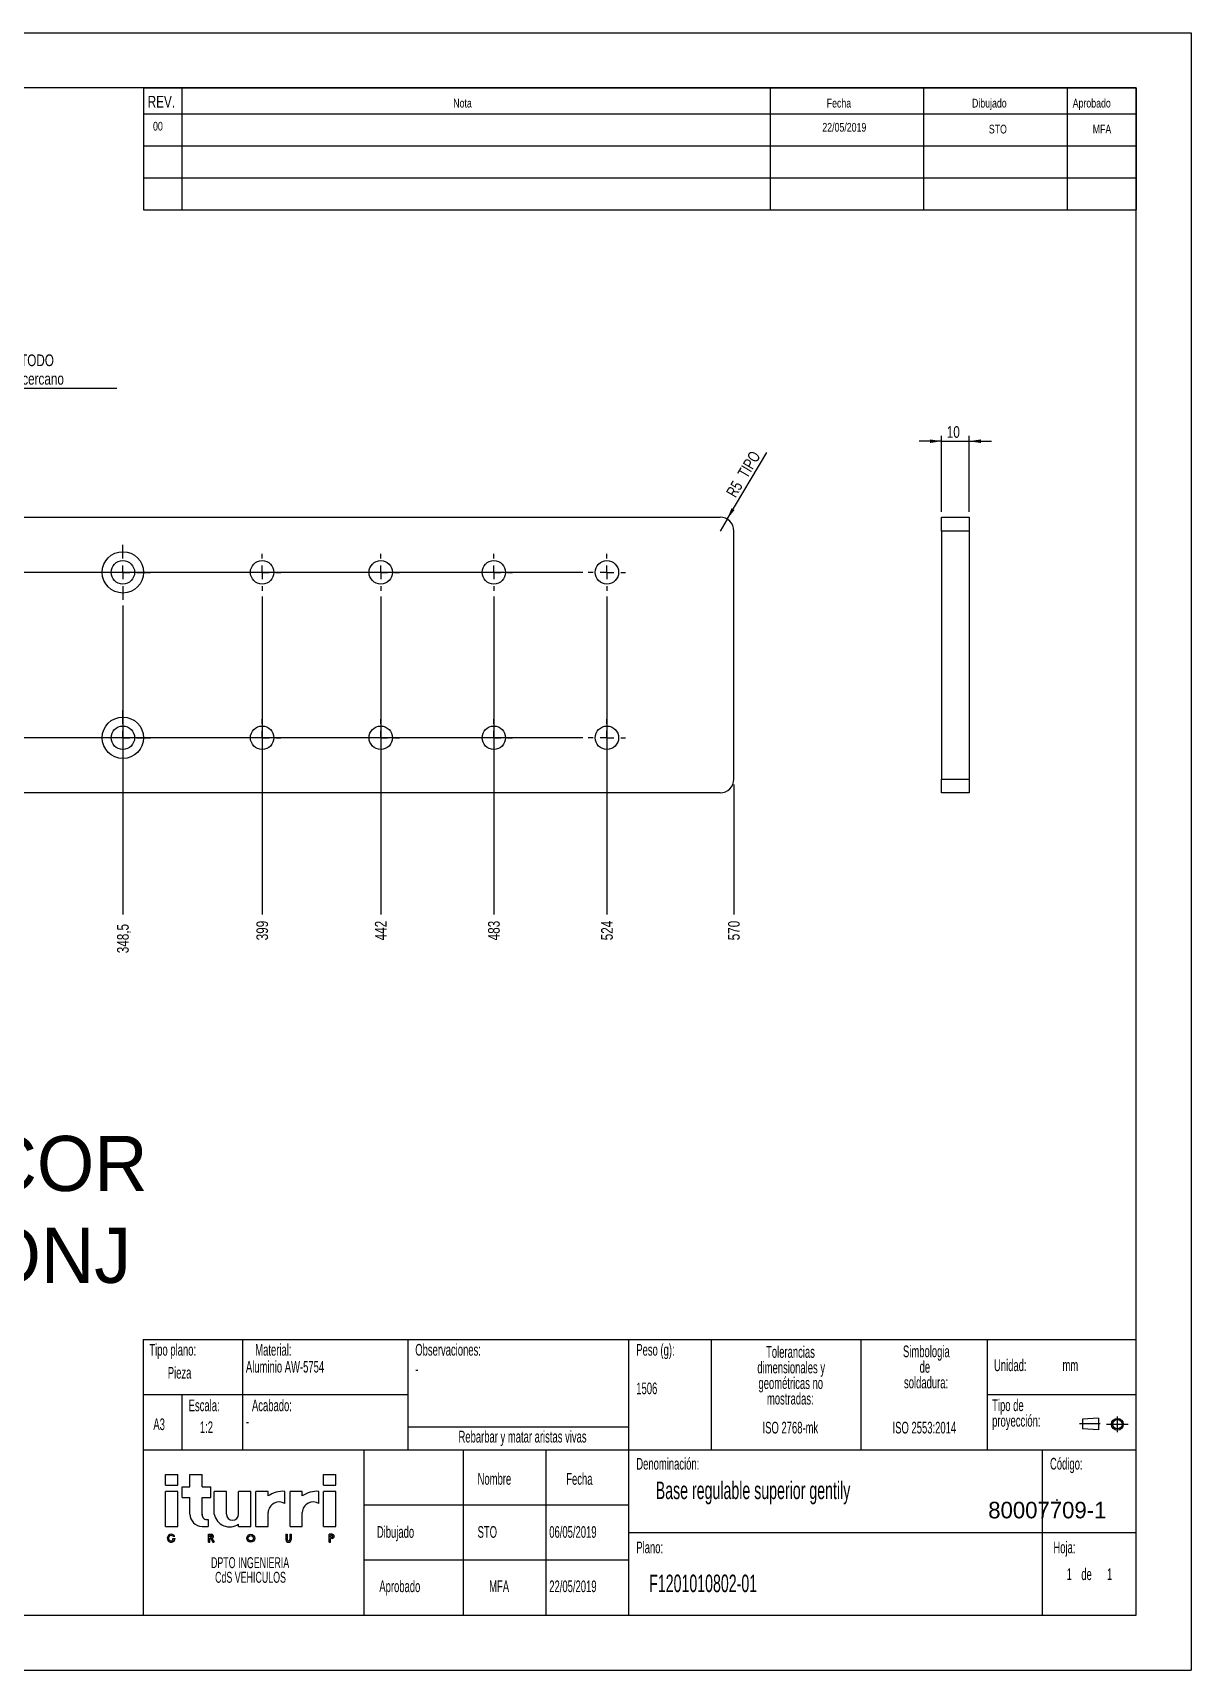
# Model space of a CAD drawing. Extents: x 0 to 1053, y 0 to 297.
# Drawn here: x 210 to 420, y 0 to 297 of the extents above; entities that cross this region are included whole.
import ezdxf
from ezdxf import colors
from ezdxf.entities.mleader import LeaderData, LeaderLine
from ezdxf.math import Vec2, Vec3

# ---------------------------------------------------------------- set-up
doc = ezdxf.new("R2010")
doc.units = 0
doc.linetypes.add('SLD-CENTRADA-TRAZOS-LARGOS', pattern=[19.05, 15.24, -1.27, 1.27, -1.27])
doc.linetypes.add('SLD-CONTINUA', pattern=[0])
doc.layers.get('0').update_dxf_attribs({"linetype": 'CONTINUOUS'})
doc.layers.add('FORMATO', color=7, linetype='SLD-CONTINUA')
doc.layers.add('SLD-0', color=179, linetype='SLD-CONTINUA')
doc.styles.add('SLDTEXTSTYLE0', font='TXT', dxfattribs={"width": 0.605})
doc.styles.add('SLDTEXTSTYLE1', font='TXT', dxfattribs={"width": 0.75})
doc.styles.add('SLDTEXTSTYLE2', font='TXT', dxfattribs={"width": 0.666667})
doc.dimstyles.new('SLDDIMSTYLE1', dxfattribs={"dimtxt": 2.116667, "dimasz": 2.116667, "dimexe": 0, "dimexo": 0.0625, "dimgap": 0.529167, "dimtad": 0, "dimtih": 1, "dimtoh": 1, "dimdec": 1, "dimlfac": 2, "dimrnd": 1e-09, "dimzin": 12, "dimdsep": 46, "dimtxsty": 'SLDTEXTSTYLE1', "dimblk1": 'NONE', "dimblk2": 'NONE', "dimsah": 1, "dimcen": 0.09, "dimadec": 0, "dimazin": 0, "dimtfac": 1, "dimtdec": 1, "dimtofl": 0, "dimtmove": 0, "dimatfit": 3, "dimldrblk": 'NONE', "dimfxl": 0, "dimtolj": 1, "dimtzin": 12, "dimarcsym": 0})
doc.dimstyles.new('SLDDIMSTYLE2', dxfattribs={"dimtxt": 2.116667, "dimasz": 2.116667, "dimexe": 0, "dimexo": 0.0625, "dimgap": 0.529167, "dimtad": 1, "dimdec": 1, "dimlfac": 2, "dimrnd": 1e-09, "dimzin": 12, "dimdsep": 46, "dimtxsty": 'SLDTEXTSTYLE1', "dimsah": 1, "dimcen": 0, "dimadec": 0, "dimazin": 0, "dimtfac": 1, "dimtdec": 1, "dimtofl": 0, "dimtmove": 0, "dimatfit": 3, "dimfxl": 0, "dimtolj": 1, "dimtzin": 12, "dimarcsym": 0})
doc.dimstyles.new('SLDDIMSTYLE3', dxfattribs={"dimtxt": 2.116667, "dimasz": 2.116667, "dimexe": 0, "dimexo": 0.0625, "dimgap": 0.529167, "dimtad": 0, "dimtih": 1, "dimtoh": 1, "dimdec": 1, "dimlfac": 2, "dimrnd": 1e-09, "dimzin": 12, "dimdsep": 46, "dimtxsty": 'SLDTEXTSTYLE1', "dimblk1": 'NONE', "dimsah": 1, "dimcen": 0, "dimadec": 0, "dimazin": 0, "dimtfac": 1, "dimtdec": 1, "dimtmove": 0, "dimatfit": 3, "dimldrblk": 'NONE', "dimfxl": 0, "dimtolj": 1, "dimtzin": 12, "dimarcsym": 0})
doc.dimstyles.new('SLDDIMSTYLE4', dxfattribs={"dimtxt": 2.116667, "dimasz": 2.116667, "dimexe": 0, "dimexo": 0.0625, "dimgap": 0.529167, "dimtad": 1, "dimdec": 1, "dimlfac": 2, "dimrnd": 1e-09, "dimzin": 12, "dimdsep": 46, "dimtxsty": 'SLDTEXTSTYLE1', "dimsah": 1, "dimcen": 0.09, "dimadec": 0, "dimazin": 0, "dimtfac": 1, "dimtdec": 1, "dimtmove": 0, "dimatfit": 0, "dimfxl": 0, "dimtolj": 1, "dimtzin": 12, "dimarcsym": 0})

# ---------------------------------------------------------------- blocks, each defined once
blk = doc.blocks.new('BLOQUE3')
at = {"color": 7, "linetype": 'SLD-CENTRADA-TRAZOS-LARGOS'}
for p, q in [((400.52, 128.85), (400.52, 131.19)), ((397.92, 130.06), (394.8, 130.06)), ((398.88, 130.02), (402.16, 130.02))]:
    blk.add_line(p, q, dxfattribs=at)
at = {"color": 7, "linetype": 'SLD-CONTINUA'}
for p, q in [((397.68, 130.95), (395.23, 130.77)), ((395.23, 130.77), (395.23, 129.34)), ((397.68, 129.16), (395.23, 129.34)), ((397.68, 130.95), (397.68, 129.16))]:
    blk.add_line(p, q, dxfattribs=at)
for radius in [0.892, 0.713]:
    blk.add_circle((400.52, 130.02), radius, dxfattribs=at)
blk = doc.blocks.new('SW_NOTE_0')
at = {"color": 0, "linetype": 'Continuous', "char_height": 1.3229, "attachment_point": 2, "style": 'SLDTEXTSTYLE0'}
for s, insert in [('DPTO INGENIERIA', (7.83, 1.71)), ('CdS VEHICULOS', (7.88, -0.06))]:
    blk.add_mtext(s, dxfattribs=dict(at, insert=insert))
blk = doc.blocks.new('BLOQUE1')
at = {"layer": 'SLD-0'}
for p, q in [((0, 13.93), (1.47, 13.93)), ((0, 12.64), (0, 13.93)), ((1.47, 12.64), (1.47, 13.93)), ((2.94, 12.46), (2.94, 13.93)), ((2.94, 13.93), (4.41, 13.93)), ((4.41, 12.46), (4.41, 13.93)), ((19.1, 13.93), (20.57, 13.93)), ((19.1, 12.64), (19.1, 13.93)), ((20.57, 12.64), (20.57, 13.93)), ((0, 12.64), (1.47, 12.64)), ((0, 7.68), (0, 11.91)), ((1.47, 11.91), (0, 11.91)), ((1.47, 7.68), (1.47, 11.91)), ((2.02, 12.46), (2.94, 12.46)), ((2.02, 11.17), (2.02, 12.46)), ((4.41, 12.46), (5.45, 12.46)), ((5.45, 11.17), (5.45, 12.46)), ((5.88, 9.15), (5.88, 11.91)), ((7.35, 11.91), (5.88, 11.91)), ((7.35, 9.15), (7.35, 11.91)), ((10.29, 11.91), (8.82, 11.91)), ((8.82, 9.15), (8.82, 11.91)), ((10.29, 7.68), (10.29, 11.91)), ((10.92, 7.68), (10.92, 11.91)), ((12.39, 11.91), (10.92, 11.91)), ((12.39, 11.35), (12.39, 11.91)), ((14.41, 10.44), (14.41, 11.91)), ((15.04, 7.68), (15.04, 11.91)), ((16.51, 11.91), (15.04, 11.91)), ((16.51, 11.35), (16.51, 11.91)), ((18.53, 10.44), (18.53, 11.91)), ((19.1, 12.64), (20.57, 12.64)), ((19.1, 7.68), (19.1, 11.91)), ((20.57, 11.91), (19.1, 11.91)), ((20.57, 7.68), (20.57, 11.91)), ((2.02, 11.17), (2.94, 11.17)), ((2.94, 9.15), (2.94, 11.17)), ((4.41, 11.17), (5.45, 11.17)), ((4.41, 9.03), (4.41, 11.17)), ((8.82, 7.68), (8.82, 7.95)), ((12.39, 7.68), (12.39, 9.36)), ((16.51, 7.68), (16.51, 9.36)), ((0.88, 6.21), (1.16, 6.21)), ((0.88, 6.06), (0.88, 6.21)), ((0.88, 6.06), (0.96, 6.06)), ((0.9, 6.49), (1.1, 6.49)), ((5.19, 5.76), (5.19, 6.72)), ((5.19, 6.72), (5.55, 6.72)), ((5.35, 6.41), (5.35, 6.57)), ((5.35, 6.57), (5.55, 6.57)), ((5.35, 6.41), (5.55, 6.41)), ((5.35, 6.26), (5.41, 6.26)), ((5.35, 5.76), (5.35, 6.26)), ((5.41, 6.26), (5.69, 5.76)), ((5.59, 6.26), (5.87, 5.76)), ((14.53, 6.72), (14.53, 6.08)), ((14.53, 6.72), (14.68, 6.72)), ((14.68, 6.72), (14.68, 6.08)), ((15.02, 6.72), (15.02, 6.08)), ((15.02, 6.72), (15.17, 6.72)), ((15.17, 6.72), (15.17, 6.08)), ((20.12, 6.72), (19.78, 6.72)), ((19.78, 5.76), (19.78, 6.72)), ((19.78, 5.76), (19.78, 6.72)), ((19.94, 6.37), (19.94, 6.57)), ((20.12, 6.57), (19.94, 6.57)), ((20.12, 6.37), (19.94, 6.37)), ((20.12, 6.22), (19.94, 6.22)), ((19.94, 5.76), (19.94, 6.22)), ((5.19, 5.76), (5.35, 5.76)), ((5.69, 5.76), (5.87, 5.76)), ((19.78, 5.76), (19.94, 5.76))]:
    blk.add_line(p, q, dxfattribs=at)
at = {"layer": 'SLD-0', "linetype": 'SLD-CONTINUA'}
for p, q in [((5.15, 8.52), (5.15, 7.68)), ((0, 7.68), (1.47, 7.68)), ((4.41, 7.68), (5.15, 7.68)), ((8.82, 7.68), (10.29, 7.68)), ((10.92, 7.68), (12.39, 7.68)), ((15.04, 7.68), (16.51, 7.68)), ((19.1, 7.68), (20.57, 7.68))]:
    blk.add_line(p, q, dxfattribs=at)
at = {"layer": 'SLD-0'}
for radius in [0.482, 0.328]:
    blk.add_circle((10.29, 6.24), radius, dxfattribs=at)
at = {"layer": 'SLD-0', "linetype": 'SLD-CONTINUA'}
for centre, radius, start, end in [((14.17, 8.86), 3.06, 85.3992, 125.479), ((18.29, 8.86), 3.06, 85.3992, 125.479), ((13.73, 9.29), 1.34, 59.3496, 176.82), ((17.85, 9.29), 1.34, 59.3496, 176.82)]:
    blk.add_arc(centre, radius, start, end, dxfattribs=at)
at = {"layer": 'SLD-0'}
for centre, radius, start, end in [((4.41, 9.15), 1.47, 180, 270), ((5, 9.09), 0.593, 174.1878, 284.1512), ((7.74, 9.52), 1.9, 191.0739, 304.4906), ((8.09, 9.15), 0.735, 180, 0), ((0.68, 6.24), 0.482, 30.8678, 356.7364), ((0.68, 6.24), 0.328, 48.9815, 326.3369), ((5.55, 6.49), 0.233, 278.4773, 90), ((5.55, 6.49), 0.0787, 270, 90), ((14.85, 6.08), 0.322, 180, 0), ((14.85, 6.08), 0.167, 180, 0), ((20.12, 6.47), 0.253, 270, 90), ((20.12, 6.47), 0.0982, 270, 90)]:
    blk.add_arc(centre, radius, start, end, dxfattribs=at)
at = {"color": 7, "linetype": 'Continuous'}
blk.add_blockref('SW_NOTE_0', (2.38, 2.24), dxfattribs=at)
blk = doc.blocks.new('SW_NOTE_1')
at = {"layer": 'SLD-0', "color": 0, "attachment_point": 2, "style": 'SLDTEXTSTYLE0'}
for s, insert, char_height in [('dimensionales y', (7.54, -0.09), 2.1167), ('Tolerancias', (7.41, 2.73), 2.1167), ('geométricas no', (7.46, -2.92), 2.1167), ('mostradas:', (7.38, -5.74), 2.117)]:
    blk.add_mtext(s, dxfattribs=dict(at, insert=insert, char_height=char_height))
blk = doc.blocks.new('SW_NOTE_2')
at = {"layer": 'SLD-0', "color": 0, "attachment_point": 1, "style": 'SLDTEXTSTYLE0'}
for s, insert, char_height in [('Tipo de', (0, 2.73), 2.117), ('proyección:', (0, -0.09), 2.1167)]:
    blk.add_mtext(s, dxfattribs=dict(at, insert=insert, char_height=char_height))
blk = doc.blocks.new('SW_NOTE_3')
at = {"layer": 'SLD-0', "color": 0, "char_height": 2.117, "attachment_point": 2, "style": 'SLDTEXTSTYLE0'}
for s, insert in [('Simbologia', (7.11, 2.73)), ('de', (6.84, -0.09)), ('soldadura:', (7.06, -2.92))]:
    blk.add_mtext(s, dxfattribs=dict(at, insert=insert))
blk = doc.blocks.new('SW_NOTE_5')
at = {"layer": 'SLD-0', "color": 0, "attachment_point": 2, "style": 'SLDTEXTSTYLE0'}
for s, insert, char_height in [('dimensionales y', (7.54, -0.09), 2.1167), ('Tolerancias', (7.41, 2.73), 2.1167), ('geométricas no', (7.46, -2.92), 2.1167), ('mostradas:', (7.38, -5.74), 2.117)]:
    blk.add_mtext(s, dxfattribs=dict(at, insert=insert, char_height=char_height))
blk = doc.blocks.new('SW_NOTE_6')
at = {"layer": 'SLD-0', "color": 0, "attachment_point": 1, "style": 'SLDTEXTSTYLE0'}
for s, insert, char_height in [('Tipo de', (0, 2.73), 2.117), ('proyección:', (0, -0.09), 2.1167)]:
    blk.add_mtext(s, dxfattribs=dict(at, insert=insert, char_height=char_height))
blk = doc.blocks.new('SW_NOTE_7')
at = {"layer": 'SLD-0', "color": 0, "char_height": 2.117, "attachment_point": 2, "style": 'SLDTEXTSTYLE0'}
for s, insert in [('Simbologia', (7.11, 2.73)), ('de', (6.84, -0.09)), ('soldadura:', (7.06, -2.92))]:
    blk.add_mtext(s, dxfattribs=dict(at, insert=insert))
blk = doc.blocks.new('_D_1')
at = {"layer": 'FORMATO', "color": 7}
blk.add_line((309.7, 169.13), (39.98, 169.13), dxfattribs=at)
at = {"layer": 'FORMATO', "color": 7, "insert": (36.85, 170.18), "char_height": 2.117, "attachment_point": 1, "style": 'SLDTEXTSTYLE1'}
blk.add_mtext('20', dxfattribs=at)
blk = doc.blocks.new('_NONE')
blk = doc.blocks.new('_D_2')
at = {"layer": 'FORMATO', "color": 7}
blk.add_line((309.7, 199.13), (39.98, 199.13), dxfattribs=at)
at = {"layer": 'FORMATO', "color": 7, "insert": (36.85, 200.18), "char_height": 2.117, "attachment_point": 1, "style": 'SLDTEXTSTYLE1'}
blk.add_mtext('80', dxfattribs=at)
blk = doc.blocks.new('_D_10')
at = {"layer": 'FORMATO', "color": 7}
blk.add_line((226.33, 193.13), (226.33, 137.08), dxfattribs=at)
at = {"layer": 'FORMATO', "color": 7, "insert": (225.28, 130.05), "char_height": 2.117, "attachment_point": 1, "rotation": 90, "style": 'SLDTEXTSTYLE1'}
blk.add_mtext('348,5', dxfattribs=at)
blk = doc.blocks.new('_D_11')
at = {"layer": 'FORMATO', "color": 7}
blk.add_line((251.58, 194.76), (251.58, 137.08), dxfattribs=at)
at = {"layer": 'FORMATO', "color": 7, "insert": (250.53, 132.39), "char_height": 2.117, "attachment_point": 1, "rotation": 90, "style": 'SLDTEXTSTYLE1'}
blk.add_mtext('399', dxfattribs=at)
blk = doc.blocks.new('_D_12')
at = {"layer": 'FORMATO', "color": 7}
blk.add_line((273.08, 194.76), (273.08, 137.08), dxfattribs=at)
at = {"layer": 'FORMATO', "color": 7, "insert": (272.03, 132.39), "char_height": 2.117, "attachment_point": 1, "rotation": 90, "style": 'SLDTEXTSTYLE1'}
blk.add_mtext('442', dxfattribs=at)
blk = doc.blocks.new('_D_13')
at = {"layer": 'FORMATO', "color": 7}
blk.add_line((293.58, 194.76), (293.58, 137.08), dxfattribs=at)
at = {"layer": 'FORMATO', "color": 7, "insert": (292.53, 132.39), "char_height": 2.117, "attachment_point": 1, "rotation": 90, "style": 'SLDTEXTSTYLE1'}
blk.add_mtext('483', dxfattribs=at)
blk = doc.blocks.new('_D_14')
at = {"layer": 'FORMATO', "color": 7}
blk.add_line((314.08, 194.76), (314.08, 137.08), dxfattribs=at)
at = {"layer": 'FORMATO', "color": 7, "insert": (313.03, 132.39), "char_height": 2.117, "attachment_point": 1, "rotation": 90, "style": 'SLDTEXTSTYLE1'}
blk.add_mtext('524', dxfattribs=at)
blk = doc.blocks.new('_D_15')
at = {"layer": 'FORMATO', "color": 7}
blk.add_line((337.08, 160.63), (337.08, 137.08), dxfattribs=at)
at = {"layer": 'FORMATO', "color": 7, "insert": (336.03, 132.39), "char_height": 2.117, "attachment_point": 1, "rotation": 90, "style": 'SLDTEXTSTYLE1'}
blk.add_mtext('570', dxfattribs=at)
blk = doc.blocks.new('_D_16')
at = {"layer": 'FORMATO', "color": 7}
for q in [(343.04, 220.84), (334.58, 206.63)]:
    blk.add_line((335.86, 208.78), q, dxfattribs=at)
blk.add_solid([(335.86, 208.78), (337.22, 210.43), (336.66, 210.76)], dxfattribs=at)
at = {"layer": 'FORMATO', "color": 7, "char_height": 2.117, "attachment_point": 1, "rotation": 59.2384, "style": 'SLDTEXTSTYLE1'}
for s, insert in [('TIPO', (337.66, 217.11)), ('R5', (335.58, 213.61))]:
    blk.add_mtext(s, dxfattribs=dict(at, insert=insert))
blk = doc.blocks.new('SW_SYMBOL_HOLE_SINK')
at = {"layer": 'FORMATO', "color": 0}
for p, q in [((0, 875), (800, 75)), ((800, 75), (1600, 875))]:
    blk.add_line(p, q, dxfattribs=at)
blk = doc.blocks.new('_D_17')
at = {"layer": 'FORMATO'}
for p, q in [((163.89, 200.97), (182.13, 232.56)), ((182.13, 232.56), (225.26, 232.56)), ((161.77, 197.29), (163.89, 200.97))]:
    blk.add_line(p, q, dxfattribs=at)
blk.add_solid([(163.89, 200.97), (165.23, 202.64), (164.67, 202.97)], dxfattribs=at)
at = {"layer": 'FORMATO', "xscale": 0.0027037109375, "yscale": 0.0027037109375, "zscale": 0.0027037109375}
blk.add_blockref('SW_SYMBOL_HOLE_SINK', (183.72, 232.86), dxfattribs=at)
at = {"layer": 'FORMATO', "attachment_point": 1}
for s, insert, char_height, style in [('4 x', (190.5, 238.65), 2.117, 'SLDTEXTSTYLE2'), ('%%c', (194.98, 238.65), 2.117, 'SLDTEXTSTYLE1'), ('8,5 POR TODO', (198.97, 238.65), 2.1167, 'SLDTEXTSTYLE1'), ('%%c', (189.44, 235.29), 2.117, 'SLDTEXTSTYLE1'), ('15 X 90°, Lado cercano', (193.43, 235.29), 2.1167, 'SLDTEXTSTYLE1')]:
    blk.add_mtext(s, dxfattribs=dict(at, insert=insert, char_height=char_height, style=style))
blk = doc.blocks.new('SW_CENTERMARKSYMBOL_0')
at = {"layer": 'FORMATO', "color": 0}
for p, q in [((0, 2.5), (0, 3.375)), ((-2.5, 0), (-3.375, 0)), ((0, 0), (-1.25, 0)), ((0, 0), (0, 1.25)), ((0, 0), (0, -1.25)), ((0, 0), (1.25, 0)), ((2.5, 0), (3.375, 0)), ((0, -2.5), (0, -3.375))]:
    blk.add_line(p, q, dxfattribs=at)
blk = doc.blocks.new('SW_CENTERMARKSYMBOL_1')
at = {"layer": 'FORMATO', "color": 0}
for p, q in [((0, 2.5), (0, 3.375)), ((-2.5, 0), (-3.375, 0)), ((0, 0), (-1.25, 0)), ((0, 0), (0, 1.25)), ((0, 0), (0, -1.25)), ((0, 0), (1.25, 0)), ((2.5, 0), (3.375, 0)), ((0, -2.5), (0, -3.375))]:
    blk.add_line(p, q, dxfattribs=at)
blk = doc.blocks.new('SW_CENTERMARKSYMBOL_2')
at = {"layer": 'FORMATO', "color": 0}
for p, q in [((0, 2.5), (0, 3.375)), ((-2.5, 0), (-3.375, 0)), ((0, 0), (-1.25, 0)), ((0, 0), (0, 1.25)), ((0, 0), (0, -1.25)), ((0, 0), (1.25, 0)), ((2.5, 0), (3.375, 0)), ((0, -2.5), (0, -3.375))]:
    blk.add_line(p, q, dxfattribs=at)
blk = doc.blocks.new('SW_CENTERMARKSYMBOL_3')
at = {"layer": 'FORMATO', "color": 0}
for p, q in [((0, 2.5), (0, 3.375)), ((-2.5, 0), (-3.375, 0)), ((0, 0), (-1.25, 0)), ((0, 0), (0, 1.25)), ((0, 0), (0, -1.25)), ((0, 0), (1.25, 0)), ((2.5, 0), (3.375, 0)), ((0, -2.5), (0, -3.375))]:
    blk.add_line(p, q, dxfattribs=at)
blk = doc.blocks.new('SW_CENTERMARKSYMBOL_4')
at = {"layer": 'FORMATO', "color": 0}
for p, q in [((0, 2.5), (0, 5)), ((-2.5, 0), (-5, 0)), ((0, 0), (-1.25, 0)), ((0, 0), (0, 1.25)), ((0, 0), (0, -1.25)), ((0, 0), (1.25, 0)), ((2.5, 0), (5, 0)), ((0, -2.5), (0, -5))]:
    blk.add_line(p, q, dxfattribs=at)
blk = doc.blocks.new('SW_CENTERMARKSYMBOL_15')
at = {"layer": 'FORMATO', "color": 0}
for p, q in [((0, 2.5), (0, 5)), ((-2.5, 0), (-5, 0)), ((0, 0), (-1.25, 0)), ((0, 0), (0, 1.25)), ((0, 0), (0, -1.25)), ((0, 0), (1.25, 0)), ((2.5, 0), (5, 0)), ((0, -2.5), (0, -5))]:
    blk.add_line(p, q, dxfattribs=at)
blk = doc.blocks.new('SW_CENTERMARKSYMBOL_16')
at = {"layer": 'FORMATO', "color": 0}
for p, q in [((0, 2.5), (0, 3.375)), ((-2.5, 0), (-3.375, 0)), ((0, 0), (-1.25, 0)), ((0, 0), (0, 1.25)), ((0, 0), (0, -1.25)), ((0, 0), (1.25, 0)), ((2.5, 0), (3.375, 0)), ((0, -2.5), (0, -3.375))]:
    blk.add_line(p, q, dxfattribs=at)
blk = doc.blocks.new('SW_CENTERMARKSYMBOL_17')
at = {"layer": 'FORMATO', "color": 0}
for p, q in [((0, 2.5), (0, 3.375)), ((-2.5, 0), (-3.375, 0)), ((0, 0), (-1.25, 0)), ((0, 0), (0, 1.25)), ((0, 0), (0, -1.25)), ((0, 0), (1.25, 0)), ((2.5, 0), (3.375, 0)), ((0, -2.5), (0, -3.375))]:
    blk.add_line(p, q, dxfattribs=at)
blk = doc.blocks.new('SW_CENTERMARKSYMBOL_18')
at = {"layer": 'FORMATO', "color": 0}
for p, q in [((0, 2.5), (0, 3.375)), ((-2.5, 0), (-3.375, 0)), ((0, 0), (-1.25, 0)), ((0, 0), (0, 1.25)), ((0, 0), (0, -1.25)), ((0, 0), (1.25, 0)), ((2.5, 0), (3.375, 0)), ((0, -2.5), (0, -3.375))]:
    blk.add_line(p, q, dxfattribs=at)
blk = doc.blocks.new('SW_CENTERMARKSYMBOL_19')
at = {"layer": 'FORMATO', "color": 0}
for p, q in [((0, 2.5), (0, 3.375)), ((-2.5, 0), (-3.375, 0)), ((0, 0), (-1.25, 0)), ((0, 0), (0, 1.25)), ((0, 0), (0, -1.25)), ((0, 0), (1.25, 0)), ((2.5, 0), (3.375, 0)), ((0, -2.5), (0, -3.375))]:
    blk.add_line(p, q, dxfattribs=at)
blk = doc.blocks.new('_D_19')
at = {"layer": 'FORMATO', "color": 7}
for p, q in [((374.75, 222.92), (370.68, 222.92)), ((374.75, 210.13), (374.75, 223.92)), ((374.75, 222.92), (379.75, 222.92)), ((379.75, 210.13), (379.75, 223.92)), ((379.75, 222.92), (383.82, 222.92))]:
    blk.add_line(p, q, dxfattribs=at)
for points in [[(374.75, 222.92), (372.64, 223.24), (372.64, 222.59)], [(379.75, 222.92), (381.87, 222.59), (381.87, 223.24)]]:
    blk.add_solid(points, dxfattribs=at)
at = {"layer": 'FORMATO', "color": 7, "insert": (375.69, 225.65), "char_height": 2.117, "attachment_point": 1, "style": 'SLDTEXTSTYLE1'}
blk.add_mtext('10', dxfattribs=at)

msp = doc.modelspace()

# ---------------------------------------------------------------- linework, layer by layer
at = {"color": 7, "linetype": 'SLD-CONTINUA'}
for p, q in [((0, 297), (420, 297)), ((420, 297), (420, 0)), ((410, 287), (20, 287)), ((410, 10), (410, 287)), ((54.58, 209.13), (334.58, 209.13)), ((374.754, 209.13), (379.754, 209.13)), ((374.754, 206.63), (374.754, 209.13)), ((379.754, 209.13), (379.754, 206.63)), ((337.08, 161.63), (337.08, 206.63)), ((379.754, 206.63), (374.754, 206.63)), ((374.754, 206.63), (374.754, 161.63)), ((379.754, 206.63), (379.754, 161.63)), ((374.754, 161.63), (379.754, 161.63)), ((374.754, 159.13), (374.754, 161.63)), ((379.754, 161.63), (379.754, 159.13)), ((334.58, 159.13), (54.58, 159.13)), ((379.754, 159.13), (374.754, 159.13)), ((230, 60), (410, 60)), ((230, 60), (230, 10)), ((20, 10), (410, 10)), ((7.531, 0), (420, 0))]:
    msp.add_line(p, q, dxfattribs=at)
for centre, radius in [((226.33, 199.13), 3.75), ((226.33, 199.13), 2.125), ((251.58, 199.13), 2.125), ((273.08, 199.13), 2.125), ((293.58, 199.13), 2.125), ((314.08, 199.13), 2.125), ((226.33, 169.13), 3.75), ((226.33, 169.13), 2.125), ((251.58, 169.13), 2.125), ((273.08, 169.13), 2.125), ((293.58, 169.13), 2.125), ((314.08, 169.13), 2.125)]:
    msp.add_circle(centre, radius, dxfattribs=at)
for centre, start, end in [((334.58, 206.63), 0, 90), ((334.58, 161.63), 270, 0)]:
    msp.add_arc(centre, 2.5, start, end, dxfattribs=at)
at = {"layer": 'FORMATO'}
for p, q in [((230.091, 287), (410, 287)), ((230.091, 287), (230.091, 264.866)), ((237.034, 287), (237.034, 264.866)), ((343.657, 287), (343.657, 264.866)), ((371.462, 287), (371.462, 264.866)), ((397.513, 287), (397.513, 264.866)), ((410, 287), (410, 264.866)), ((230.091, 282.266), (410, 282.266)), ((230.091, 276.466), (410, 276.466)), ((230.091, 270.666), (410, 270.666)), ((230.091, 264.866), (410, 264.866))]:
    msp.add_line(p, q, dxfattribs=at)
at = {"layer": 'SLD-0'}
for p, q in [((248, 60), (248, 40)), ((278, 60), (278, 40)), ((318, 60), (318, 40)), ((333, 60), (333, 40)), ((360.082, 60), (360.082, 40)), ((383, 60), (383, 40)), ((230, 50), (248, 50)), ((237, 50), (237, 40)), ((248, 50), (278, 50)), ((383, 50), (410, 50)), ((278, 44.158), (318, 44.158)), ((230, 40), (410, 40)), ((270, 40), (270, 10)), ((288, 40), (288, 10)), ((303, 40), (303, 10)), ((318, 40), (318, 10)), ((393, 40), (393, 10)), ((270, 30), (318, 30)), ((318, 25), (393, 25)), ((393, 25), (410, 25)), ((270, 20), (318, 20))]:
    msp.add_line(p, q, dxfattribs=at)

# ---------------------------------------------------------------- block references
at = {"color": 7, "linetype": 'Continuous'}
for name, p, xscale, yscale, zscale in [('BLOQUE3', (-74.011, -111.408), 1.2, 1.2, 1.2), ('BLOQUE3', (-74.011, -111.408), 1.2, 1.2, 1.2), ('BLOQUE1', (234.082, 14.581), 1.5, 1.5, 1.5), ('BLOQUE1', (234.082, 14.581), 1.5, 1.5, 1.5)]:
    msp.add_blockref(name, p, dxfattribs=dict(at, xscale=xscale, yscale=yscale, zscale=zscale))
at = {"layer": 'FORMATO', "color": 7}
for name, p in [('SW_CENTERMARKSYMBOL_4', (226.33, 199.13)), ('SW_CENTERMARKSYMBOL_3', (251.58, 199.13)), ('SW_CENTERMARKSYMBOL_2', (273.08, 199.13)), ('SW_CENTERMARKSYMBOL_1', (293.58, 199.13)), ('SW_CENTERMARKSYMBOL_0', (314.08, 199.13)), ('SW_CENTERMARKSYMBOL_15', (226.33, 169.13)), ('SW_CENTERMARKSYMBOL_16', (251.58, 169.13)), ('SW_CENTERMARKSYMBOL_17', (273.08, 169.13)), ('SW_CENTERMARKSYMBOL_18', (293.58, 169.13)), ('SW_CENTERMARKSYMBOL_19', (314.08, 169.13))]:
    msp.add_blockref(name, p, dxfattribs=at)
at = {"layer": 'SLD-0'}
for name, p in [('SW_NOTE_1', (339.945, 56.056)), ('SW_NOTE_5', (339.945, 56.056)), ('SW_NOTE_3', (364.873, 56.166)), ('SW_NOTE_7', (364.873, 56.166)), ('SW_NOTE_2', (383.914, 46.391)), ('SW_NOTE_6', (383.914, 46.391))]:
    msp.add_blockref(name, p, dxfattribs=at)

# ---------------------------------------------------------------- texts
at = {"insert": (383.205, 30.551), "char_height": 3, "attachment_point": 1}
msp.add_mtext_dynamic_manual_height_columns('80007709-1', width=197.05927, gutter_width=175, heights=[0], dxfattribs=at)
at = {"layer": 'FORMATO', "style": 'SLDTEXTSTYLE1'}
for s, insert, char_height, attachment_point in [('REV.', (230.836, 285.552), 2.1167, 1), ('Nota', (286.224, 285.026), 1.5875, 1), ('Fecha', (353.926, 285.026), 1.5875, 1), ('Dibujado', (380.261, 285.026), 1.5875, 1), ('Aprobado', (398.51, 285.026), 1.5875, 1), ('00', (232.685, 280.842), 1.5875, 2), ('22/05/2019', (357.114, 280.647), 1.5875, 2), ('STO', (384.949, 280.321), 1.5875, 2), ('MFA', (403.824, 280.321), 1.5875, 2)]:
    msp.add_mtext(s, dxfattribs=dict(at, insert=insert, char_height=char_height, attachment_point=attachment_point))
at = {"layer": 'SLD-0', "style": 'SLDTEXTSTYLE0'}
for s, insert, char_height, attachment_point in [('Tipo plano:', (231.129, 59.181), 2.11667, 1), ('Tipo plano:', (231.129, 59.181), 2.11667, 1), ('Material:', (250.33, 59.181), 2.1167, 1), ('Material:', (250.33, 59.181), 2.1167, 1), ('Observaciones:', (279.339, 59.181), 2.11667, 1), ('Observaciones:', (279.339, 59.181), 2.11667, 1), ('Peso (g):', (319.403, 59.181), 2.1167, 1), ('Peso (g):', (319.403, 59.181), 2.1167, 1), ('Unidad:', (384.246, 56.371), 2.1167, 1), ('Unidad:', (384.246, 56.371), 2.1167, 1), ('Pieza', (234.473, 55.019), 2.1167, 1), ('Pieza', (234.473, 55.019), 2.1167, 1), ('Aluminio AW-5754', (248.635, 56.106), 2.11667, 1), ('Aluminio AW-5754', (248.635, 56.106), 2.11667, 1), ('-', (279.339, 55.718), 2.117, 1), ('-', (279.339, 55.718), 2.117, 1), ('mm', (396.662, 56.371), 2.1167, 1), ('mm', (396.662, 56.371), 2.1167, 1), ('1506', (319.403, 52.181), 2.1167, 1), ('1506', (319.403, 52.181), 2.1167, 1), ('Escala:', (238.263, 49.101), 2.1167, 1), ('Escala:', (238.263, 49.101), 2.1167, 1), ('Acabado:', (249.738, 49.101), 2.1167, 1), ('Acabado:', (249.738, 49.101), 2.1167, 1), ('A3', (231.859, 45.674), 2.1167, 1), ('A3', (231.859, 45.674), 2.1167, 1), ('1:2', (240.29, 45.135), 2.1167, 1), ('1:2', (240.29, 45.135), 2.1167, 1), ('-', (248.635, 46.176), 2.117, 1), ('-', (248.635, 46.176), 2.117, 1), ('ISO 2768-mk', (347.337, 45.06), 2.11667, 2), ('ISO 2768-mk', (347.337, 45.06), 2.11667, 2), ('ISO 2553:2014', (371.625, 45.06), 2.11667, 2), ('ISO 2553:2014', (371.625, 45.06), 2.11667, 2), ('Rebarbar y matar aristas vivas', (298.785, 43.424), 2.11667, 2), ('Rebarbar y matar aristas vivas', (298.785, 43.424), 2.11667, 2), ('Denominación:', (319.403, 38.514), 2.11667, 1), ('Denominación:', (319.403, 38.514), 2.11667, 1), ('Código:', (394.398, 38.514), 2.1167, 1), ('Código:', (394.398, 38.514), 2.1167, 1), ('Nombre', (290.638, 35.755), 2.1167, 1), ('Nombre', (290.638, 35.755), 2.1167, 1), ('Fecha', (306.708, 35.755), 2.1167, 1), ('Fecha', (306.708, 35.755), 2.1167, 1), ('Base regulable superior gentily', (322.93, 34.217), 3.175, 1), ('Base regulable superior gentily', (322.93, 34.217), 3.175, 1), ('-', (395.38, 32.193), 2.117, 1), ('-', (395.38, 32.193), 2.117, 1), ('Dibujado', (272.373, 26.14), 2.1167, 1), ('Dibujado', (272.373, 26.14), 2.1167, 1), ('STO', (290.638, 26.14), 2.1167, 1), ('06/05/2019', (303.629, 26.14), 2.1167, 1), ('Plano:', (319.403, 23.338), 2.1167, 1), ('Plano:', (319.403, 23.338), 2.1167, 1), ('Hoja:', (395.014, 23.338), 2.1167, 1), ('Hoja:', (395.014, 23.338), 2.1167, 1), ('1', (397.413, 18.475), 2.117, 1), ('1', (397.413, 18.475), 2.117, 1), ('1', (397.413, 18.475), 2.117, 1), ('1', (397.413, 18.475), 2.117, 1), ('de', (400.078, 18.475), 2.1167, 1), ('de', (400.078, 18.475), 2.1167, 1), ('de', (400.078, 18.475), 2.1167, 1), ('de', (400.078, 18.475), 2.1167, 1), ('1', (404.731, 18.475), 2.117, 1), ('1', (404.731, 18.475), 2.117, 1), ('1', (404.731, 18.475), 2.117, 1), ('1', (404.731, 18.475), 2.117, 1), ('Aprobado', (272.825, 16.282), 2.1167, 1), ('Aprobado', (272.825, 16.282), 2.1167, 1), ('MFA', (292.735, 16.282), 2.1167, 1), ('22/05/2019', (303.629, 16.282), 2.1167, 1), ('F1201010802-01', (321.739, 17.347), 3.175, 1), ('F1201010802-01', (321.739, 17.347), 3.175, 1)]:
    msp.add_mtext(s, dxfattribs=dict(at, insert=insert, char_height=char_height, attachment_point=attachment_point))

# ---------------------------------------------------------------- dimensions: what is measured, and where the dimension line sits
at = {"layer": 'FORMATO'}
dim = msp.add_diameter_dim_2p(p1=(161.767, 197.29), p2=(163.892, 200.97), text='4 x <> POR TODO\\P{\\fGDT;w}%%c 15 X 90°, Lado cercano', dimstyle='SLDDIMSTYLE3', dxfattribs=at)
dim.commit()
dim.dimension.update_dxf_attribs({"geometry": '_D_17', "text_midpoint": (204.49, 235.926), "dimtype": 163})
at = {"layer": 'FORMATO', "color": 7}
dim = msp.add_linear_dim(base=(379.754, 222.917), p1=(374.754, 209.13), p2=(379.754, 209.13), dimstyle='SLDDIMSTYLE4', dxfattribs=at)
dim.commit()
dim.dimension.update_dxf_attribs({"geometry": '_D_19', "text_midpoint": (377.254, 222.917), "dimtype": 160})
dim = msp.add_radius_dim(center=(334.58, 206.63), mpoint=(335.858, 208.778), text='<> TIPO', dimstyle='SLDDIMSTYLE2', dxfattribs=at)
dim.commit()
dim.dimension.update_dxf_attribs({"geometry": '_D_16', "text_midpoint": (340.535, 216.635), "dimtype": 164})
for feature_location, offset, dtype, origin, picture, middle in [((310.705, 199.13), (-270.727, 0), 0, (54.58, 159.13), '_D_2', (38.413, 199.13)), ((251.58, 195.755), (0, -58.673), 1, (52.08, 161.63), '_D_11', (251.58, 134.736)), ((273.08, 195.755), (0, -58.673), 1, (52.08, 161.63), '_D_12', (273.08, 134.736)), ((293.58, 195.755), (0, -58.673), 1, (52.08, 161.63), '_D_13', (293.58, 134.736)), ((314.08, 195.755), (0, -58.673), 1, (52.08, 161.63), '_D_14', (314.08, 134.736)), ((226.33, 194.13), (0, -57.048), 1, (52.08, 161.63), '_D_10', (226.33, 133.564)), ((310.705, 169.13), (-270.727, 0), 0, (54.58, 159.13), '_D_1', (38.413, 169.13)), ((337.08, 161.63), (0, -24.548), 1, (52.08, 161.63), '_D_15', (337.08, 134.736))]:
    dim = msp.add_ordinate_dim(feature_location=feature_location, offset=offset, dtype=dtype, origin=origin, dimstyle='SLDDIMSTYLE1', dxfattribs=at)
    dim.commit()
    dim.dimension.update_dxf_attribs({"geometry": picture, "text_midpoint": middle})

# ---------------------------------------------------------------- leaders
ml = msp.add_multileader_mtext('Standard')
ml.set_content('LASERCOR\\P1 UD/CONJ', color=256)
ml.set_leader_properties()
ml.build(insert=Vec2(0, 0))
ml.multileader.update_dxf_attribs({"text_right_attachment_type": 6, "dogleg_length": 0.36, "arrow_head_size": 10})
ctx = ml.context
ctx.base_point, ctx.char_height, ctx.arrow_head_size, ctx.plane_origin = Vec3(155.239, 91.919), 10, 10, Vec3(298.568, -78.072)
ctx.right_attachment = 6
notes = []
notes.append((ctx, [(1, (1, 1, 0), (154.879, 91.919), (1, 0), 0.36, [(0, [(142.065, 57.789)], 0, [])])]))
ctx.mtext.insert, ctx.mtext.flow_direction = Vec3(157.239, 96.919), 5
for ctx, leaders in notes:
    for number, flags, end, landing, length, lines in leaders:
        leader = LeaderData()
        leader.index, (leader.has_last_leader_line, leader.has_dogleg_vector, leader.attachment_direction) = number, flags
        leader.last_leader_point, leader.dogleg_vector, leader.dogleg_length = Vec3(end), Vec3(landing), length
        for number, points, colour, breaks in lines:
            line = LeaderLine()
            line.index, line.vertices, line.color, line.breaks = number, Vec3.list(points), colors.encode_raw_color(colour), breaks
            leader.lines.append(line)
        ctx.leaders.append(leader)

doc.saveas('drawing.dxf')
